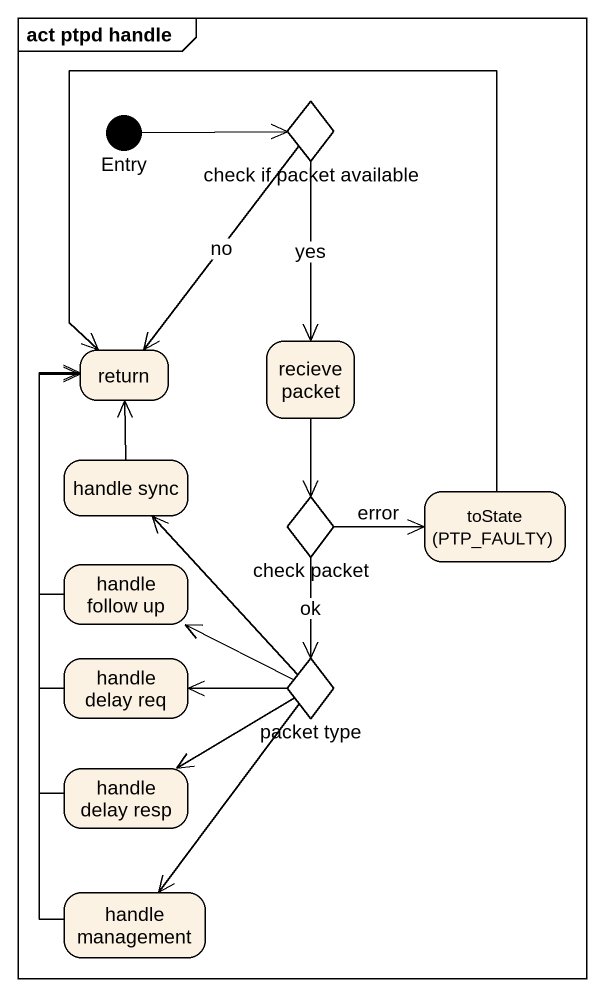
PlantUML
@startuml
mainframe act ptpd handle
hide empty description
state Entry <<start>>
state "check if packet available" as check_if_packet_available <<choice>>
state "return" as return_
state "recieve packet" as recieve_packet
state "handle sync" as handle_sync
state "check packet" as check_packet <<choice>>
state "toState (PTP_FAULTY)" as toState_PTP_FAULTY
state "handle follow up" as handle_follow_up
state "handle delay req" as handle_delay_req
state "packet type" as packet_type <<choice>>
state "handle delay resp" as handle_delay_resp
state "handle management" as handle_management
Entry -right-> check_if_packet_available
check_if_packet_available --> return_ : no
check_if_packet_available --> recieve_packet : yes
recieve_packet --> check_packet
handle_sync -up-> return_
check_packet -right-> toState_PTP_FAULTY : error
check_packet --> packet_type : ok
toState_PTP_FAULTY -left-> return_
handle_follow_up -up-> return_
handle_delay_req -up-> return_
packet_type -up-> handle_sync
packet_type -left-> handle_follow_up
packet_type -left-> handle_delay_req
packet_type -left-> handle_delay_resp
packet_type --> handle_management
handle_delay_resp -up-> return_
handle_management -up-> return_
@enduml
